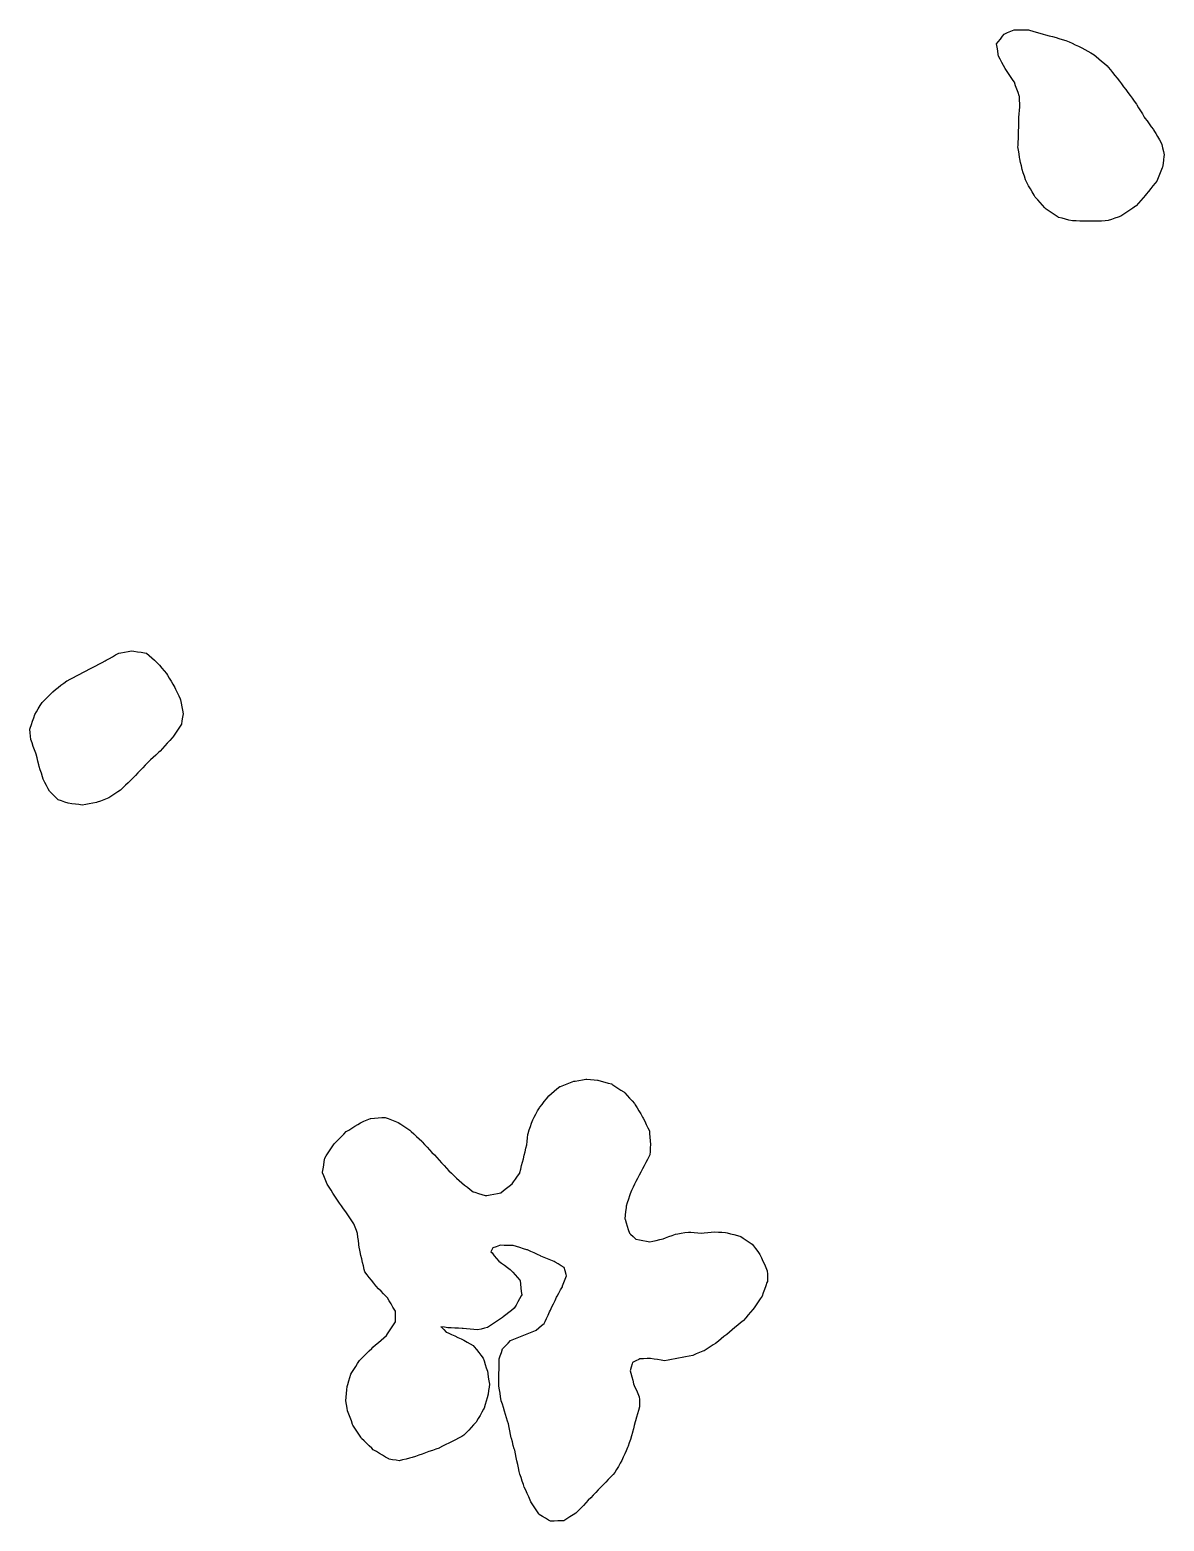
# Model space of a CAD drawing. Header units: millimetres. Extents: x 230 to 3347, y 514 to 5196.
# Drawn here: x 1805.6 to 2121.6, y 3101.4 to 3516.9 of the extents above; entities that cross this region are included whole.
import ezdxf

# ---------------------------------------------------------------- set-up
doc = ezdxf.new("R2010")
doc.units = ezdxf.units.MM
for name, color, linetype in [('ALL_HOLES', 1, 'Continuous'), ('OUTLINE_ISLAND_01_HOLE_175', 1, 'Continuous'), ('OUTLINE_ISLAND_01_HOLE_189', 1, 'Continuous'), ('OUTLINE_ISLAND_01_HOLE_212', 1, 'Continuous')]:
    doc.layers.add(name, color=color, linetype=linetype)

msp = doc.modelspace()

# ---------------------------------------------------------------- linework, layer by layer
at = {"layer": 'ALL_HOLES'}
for points in [[(2077.0975, 3515.7471), (2078.023, 3516.1257), (2078.9486, 3516.5042), (2079.8742, 3516.8828), (2079.8816, 3516.8829), (2080.8816, 3516.8913), (2081.8815, 3516.8997), (2082.8815, 3516.908), (2083.8815, 3516.9164), (2084.0967, 3516.8495), (2085.0516, 3516.5527), (2086.0066, 3516.2559), (2086.9615, 3515.959), (2087.9164, 3515.6622), (2088.6164, 3515.492), (2089.5881, 3515.2557), (2090.5597, 3515.0193), (2091.5314, 3514.783), (2092.3059, 3514.5282), (2093.2558, 3514.2157), (2094.2057, 3513.9032), (2095.1557, 3513.5906), (2095.9813, 3513.2003), (2096.8853, 3512.7728), (2097.7894, 3512.3453), (2098.6934, 3511.9179), (2099.4932, 3511.4625), (2100.3621, 3510.9676), (2101.2311, 3510.4727), (2102.1001, 3509.9779), (2102.6915, 3509.472), (2103.4515, 3508.822), (2104.2114, 3508.172), (2104.9714, 3507.522), (2105.7313, 3506.8721), (2106.0102, 3506.5303), (2106.6423, 3505.7554), (2107.2745, 3504.9806), (2107.9066, 3504.2057), (2108.5388, 3503.4309), (2109.171, 3502.6561), (2109.7568, 3501.8624), (2110.3507, 3501.0579), (2110.9446, 3500.2534), (2111.5385, 3499.4488), (2112.1324, 3498.6443), (2112.7263, 3497.8397), (2113.3202, 3497.0352), (2113.9141, 3496.2307), (2114.0191, 3496.0549), (2114.5317, 3495.1963), (2115.0443, 3494.3377), (2115.557, 3493.4791), (2116.0696, 3492.6205), (2116.2785, 3492.338), (2116.8731, 3491.5339), (2117.4676, 3490.7298), (2118.0621, 3489.9257), (2118.6567, 3489.1217), (2118.7957, 3488.8882), (2119.3072, 3488.029), (2119.8188, 3487.1697), (2120.3303, 3486.3104), (2120.8419, 3485.4512), (2120.9531, 3484.9789), (2121.1824, 3484.0056), (2121.4117, 3483.0322), (2121.641, 3482.0589), (2121.5884, 3481.6553), (2121.4589, 3480.6637), (2121.3295, 3479.6721), (2121.2, 3478.6806), (2121.0971, 3478.4338), (2120.7121, 3477.5109), (2120.3271, 3476.588), (2119.942, 3475.6651), (2119.557, 3474.7421), (2119.1472, 3474.2268), (2118.5248, 3473.4441), (2117.9024, 3472.6615), (2117.28, 3471.8788), (2116.6575, 3471.0961), (2116.4456, 3470.8567), (2115.7825, 3470.1081), (2115.1195, 3469.3595), (2114.4565, 3468.6109), (2113.7935, 3467.8623), (2113.6933, 3467.7944), (2112.8652, 3467.2339), (2112.0371, 3466.6733), (2111.209, 3466.1127), (2110.3809, 3465.5522), (2109.5527, 3464.9916), (2108.8435, 3464.7418), (2107.9003, 3464.4095), (2106.9571, 3464.0773), (2106.0139, 3463.745), (2105.2209, 3463.6947), (2104.2229, 3463.6314), (2103.2249, 3463.5681), (2103.1589, 3463.5689), (2102.159, 3463.5826), (2101.1591, 3463.5962), (2100.1592, 3463.6098), (2099.1593, 3463.6234), (2098.1594, 3463.637), (2097.1595, 3463.6506), (2096.1595, 3463.6642), (2096.0835, 3463.6831), (2095.1129, 3463.9242), (2094.1424, 3464.1652), (2093.1719, 3464.4063), (2092.2014, 3464.6473), (2092.0779, 3464.7293), (2091.2449, 3465.2826), (2090.4118, 3465.8359), (2089.5788, 3466.3891), (2088.7458, 3466.9424), (2088.3941, 3467.3343), (2087.7262, 3468.0785), (2087.0583, 3468.8227), (2086.3904, 3469.567), (2085.7225, 3470.3112), (2085.3885, 3470.8815), (2084.8832, 3471.7444), (2084.3779, 3472.6073), (2083.8726, 3473.4702), (2083.3673, 3474.3332), (2083.046, 3475.1647), (2082.6857, 3476.0975), (2082.3254, 3477.0303), (2082.3232, 3477.0398), (2082.098, 3478.0141), (2081.8729, 3478.9885), (2081.6477, 3479.9628), (2081.4225, 3480.9371), (2081.3551, 3481.373), (2081.2023, 3482.3613), (2081.0495, 3483.3495), (2080.8966, 3484.3378), (2080.9143, 3484.6583), (2080.9695, 3485.6567), (2081.0247, 3486.6552), (2081.0799, 3487.6537), (2081.0812, 3487.77), (2081.0923, 3488.7699), (2081.1033, 3489.7698), (2081.1144, 3490.7698), (2081.1254, 3491.7697), (2081.1879, 3492.4731), (2081.2763, 3493.4691), (2081.3648, 3494.4652), (2081.4532, 3495.4613), (2081.416, 3496.3305), (2081.3732, 3497.3296), (2081.3305, 3498.3286), (2081.2597, 3498.5262), (2080.9227, 3499.4677), (2080.5856, 3500.4092), (2080.2486, 3501.3507), (2079.9115, 3502.2922), (2079.5596, 3502.8083), (2078.9963, 3503.6345), (2078.4329, 3504.4607), (2077.8695, 3505.2869), (2077.3062, 3506.1131), (2076.8754, 3506.9348), (2076.4111, 3507.8205), (2075.9469, 3508.7062), (2075.4826, 3509.5919), (2075.4089, 3510.085), (2075.261, 3511.074), (2075.1131, 3512.063), (2074.9653, 3513.052), (2075.3703, 3513.564), (2075.9908, 3514.3482), (2076.6112, 3515.1325)], [(1838.0785, 3343.2434), (1838.8259, 3342.5791), (1839.5733, 3341.9147), (1840.3207, 3341.2503), (1841.0681, 3340.586), (1841.6876, 3339.8593), (1842.3363, 3339.0983), (1842.9851, 3338.3373), (1843.6338, 3337.5762), (1843.8888, 3337.1447), (1844.3975, 3336.2838), (1844.9062, 3335.4229), (1845.415, 3334.5619), (1845.9237, 3333.701), (1846.1746, 3333.1858), (1846.6124, 3332.2868), (1847.0503, 3331.3877), (1847.4881, 3330.4886), (1847.535, 3330.2526), (1847.7299, 3329.2718), (1847.9248, 3328.291), (1848.1196, 3327.3102), (1848.3145, 3326.3293), (1848.142, 3325.3968), (1847.9601, 3324.4135), (1847.7782, 3323.4302), (1847.606, 3323.1727), (1847.0501, 3322.3414), (1846.4942, 3321.5102), (1845.9383, 3320.679), (1845.3824, 3319.8477), (1845.2144, 3319.6631), (1844.5414, 3318.9234), (1843.8685, 3318.1837), (1843.1955, 3317.444), (1842.5226, 3316.7043), (1841.8496, 3315.9647), (1841.3812, 3315.5318), (1840.6468, 3314.8531), (1839.9124, 3314.1744), (1839.178, 3313.4957), (1838.4435, 3312.8171), (1838.4125, 3312.7839), (1837.7286, 3312.0543), (1837.0447, 3311.3247), (1836.3609, 3310.5951), (1835.677, 3309.8655), (1834.9931, 3309.1359), (1834.3093, 3308.4063), (1833.6856, 3307.8105), (1832.9625, 3307.1197), (1832.2395, 3306.4289), (1831.5164, 3305.7381), (1830.7933, 3305.0474), (1830.0854, 3304.5695), (1829.2565, 3304.01), (1828.4277, 3303.4506), (1827.5988, 3302.8911), (1827.1571, 3302.7272), (1826.2196, 3302.3792), (1825.282, 3302.0313), (1824.3445, 3301.6834), (1824.1072, 3301.6404), (1823.1232, 3301.4621), (1822.1392, 3301.2839), (1821.1553, 3301.1056), (1820.1713, 3300.9274), (1819.2449, 3301.0434), (1818.2527, 3301.1676), (1817.2604, 3301.2919), (1816.2682, 3301.4162), (1815.3483, 3301.7366), (1814.4039, 3302.0655), (1813.4596, 3302.3944), (1813.1819, 3302.6678), (1812.4694, 3303.3694), (1811.7568, 3304.071), (1811.0443, 3304.7727), (1810.6945, 3305.4384), (1810.2294, 3306.3237), (1809.7643, 3307.209), (1809.2992, 3308.0942), (1809.07, 3308.8197), (1808.7688, 3309.7733), (1808.4677, 3310.7268), (1808.1665, 3311.6804), (1808.0493, 3312.1535), (1807.8091, 3313.1242), (1807.5688, 3314.0949), (1807.3285, 3315.0656), (1807.2098, 3315.3947), (1806.8704, 3316.3354), (1806.5311, 3317.2761), (1806.1918, 3318.2168), (1805.8525, 3319.1575), (1805.7599, 3320.0821), (1805.6603, 3321.0772), (1805.5606, 3322.0722), (1805.6636, 3322.3723), (1805.9882, 3323.3182), (1806.3128, 3324.264), (1806.6374, 3325.2099), (1806.962, 3326.1557), (1807.4099, 3326.9016), (1807.9247, 3327.7589), (1808.4396, 3328.6162), (1808.9544, 3329.4735), (1809.1116, 3329.6278), (1809.8252, 3330.3283), (1810.5388, 3331.0289), (1811.2524, 3331.7294), (1811.9661, 3332.4299), (1812.6797, 3333.1305), (1813.4431, 3333.6964), (1814.2464, 3334.2919), (1815.0497, 3334.8875), (1815.8531, 3335.483), (1815.9389, 3335.5279), (1816.8251, 3335.9913), (1817.7113, 3336.4547), (1818.5974, 3336.9181), (1819.4836, 3337.3815), (1820.3697, 3337.8449), (1821.2559, 3338.3082), (1822.142, 3338.7716), (1823.0282, 3339.235), (1823.9143, 3339.6984), (1824.8005, 3340.1618), (1825.6867, 3340.6252), (1826.5728, 3341.0886), (1826.8661, 3341.2541), (1827.737, 3341.7457), (1828.6078, 3342.2373), (1829.4786, 3342.7289), (1830.3494, 3343.2205), (1830.9512, 3343.3287), (1831.9354, 3343.5056), (1832.9196, 3343.6825), (1833.9038, 3343.8594), (1834.5801, 3343.7596), (1835.5694, 3343.6137), (1836.5587, 3343.4677), (1837.548, 3343.3217)], [(1897.7072, 3212.3959), (1898.6263, 3212.7899), (1899.5455, 3213.1838), (1900.4646, 3213.5778), (1900.6264, 3213.5902), (1901.6235, 3213.6668), (1902.6206, 3213.7433), (1903.6176, 3213.8199), (1904.6147, 3213.8965), (1905.4037, 3213.5743), (1906.3295, 3213.1962), (1907.2553, 3212.8181), (1908.1811, 3212.4401), (1908.9186, 3211.9541), (1909.7536, 3211.4039), (1910.5886, 3210.8537), (1911.4236, 3210.3035), (1911.8127, 3209.9444), (1912.5475, 3209.2661), (1913.2824, 3208.5879), (1914.0172, 3207.9097), (1914.7521, 3207.2314), (1914.8842, 3207.0885), (1915.5629, 3206.3542), (1916.2417, 3205.6198), (1916.9205, 3204.8855), (1917.5992, 3204.1511), (1918.278, 3203.4168), (1918.9568, 3202.6824), (1919.6355, 3201.948), (1920.3143, 3201.2137), (1920.9931, 3200.4793), (1921.6718, 3199.745), (1922.3506, 3199.0106), (1923.023, 3198.3691), (1923.7465, 3197.6788), (1924.47, 3196.9884), (1925.1935, 3196.2981), (1925.917, 3195.6078), (1926.7025, 3195.0089), (1927.4978, 3194.4026), (1928.293, 3193.7963), (1929.0882, 3193.19), (1929.6018, 3193.0203), (1930.5514, 3192.7066), (1931.5009, 3192.3929), (1932.4504, 3192.0792), (1932.8842, 3192.1614), (1933.8667, 3192.3476), (1934.8493, 3192.5337), (1935.8318, 3192.7199), (1936.8143, 3192.9061), (1937.5736, 3193.5095), (1938.3565, 3194.1317), (1939.1394, 3194.7539), (1939.9222, 3195.376), (1940.3018, 3195.8926), (1940.894, 3196.6985), (1941.4861, 3197.5043), (1942.0782, 3198.3102), (1942.1251, 3198.4996), (1942.3652, 3199.4704), (1942.6052, 3200.4411), (1942.8453, 3201.4119), (1943.0854, 3202.3826), (1943.3255, 3203.3534), (1943.5656, 3204.3241), (1943.8057, 3205.2949), (1944.0458, 3206.2656), (1944.1356, 3207.1751), (1944.2339, 3208.1702), (1944.3322, 3209.1654), (1944.4226, 3209.4363), (1944.739, 3210.3849), (1945.0555, 3211.3335), (1945.3719, 3212.2821), (1945.6884, 3213.2307), (1946.0852, 3213.9453), (1946.5707, 3214.8196), (1947.0561, 3215.6938), (1947.5416, 3216.568), (1947.6667, 3216.7245), (1948.291, 3217.5057), (1948.9153, 3218.2869), (1949.5397, 3219.0681), (1950.164, 3219.8492), (1950.1677, 3219.8524), (1950.9265, 3220.5038), (1951.6852, 3221.1552), (1952.444, 3221.8066), (1953.2027, 3222.458), (1953.391, 3222.5294), (1954.3259, 3222.8841), (1955.2609, 3223.2389), (1956.1958, 3223.5937), (1957.1308, 3223.9484), (1957.5457, 3224.0208), (1958.5308, 3224.1926), (1959.516, 3224.3643), (1960.5011, 3224.5361), (1960.7912, 3224.5099), (1961.7871, 3224.4198), (1962.783, 3224.3296), (1963.779, 3224.2395), (1963.8259, 3224.2272), (1964.7932, 3223.9736), (1965.7605, 3223.72), (1966.7278, 3223.4664), (1967.6951, 3223.2128), (1967.7577, 3223.1715), (1968.5923, 3222.6206), (1969.4269, 3222.0697), (1970.2614, 3221.5189), (1971.096, 3220.968), (1971.3521, 3220.687), (1972.0257, 3219.9479), (1972.6993, 3219.2088), (1973.3729, 3218.4697), (1974.0465, 3217.7306), (1974.2389, 3217.4111), (1974.7549, 3216.5544), (1975.2708, 3215.6978), (1975.7867, 3214.8412), (1976.3027, 3213.9846), (1976.4454, 3213.6957), (1976.8883, 3212.7991), (1977.3312, 3211.9025), (1977.7741, 3211.006), (1978.217, 3210.1094), (1978.2725, 3209.3713), (1978.3476, 3208.3742), (1978.4227, 3207.377), (1978.4978, 3206.3798), (1978.4527, 3205.4116), (1978.4061, 3204.4127), (1978.3596, 3203.4137), (1978.1685, 3203.0537), (1977.6997, 3202.1705), (1977.2308, 3201.2872), (1976.762, 3200.4039), (1976.2932, 3199.5206), (1975.8243, 3198.6373), (1975.3555, 3197.7541), (1974.8866, 3196.8708), (1974.4178, 3195.9875), (1974.0933, 3195.3107), (1973.661, 3194.4089), (1973.2287, 3193.5072), (1972.7964, 3192.6055), (1972.6235, 3192.0365), (1972.3327, 3191.0797), (1972.0419, 3190.1229), (1971.7512, 3189.1661), (1971.6938, 3188.6433), (1971.5847, 3187.6493), (1971.4756, 3186.6553), (1971.3666, 3185.6612), (1971.4217, 3185.4866), (1971.7227, 3184.533), (1972.0236, 3183.5794), (1972.3246, 3182.6257), (1972.6256, 3181.6721), (1972.9582, 3181.3593), (1973.6866, 3180.6741), (1974.415, 3179.989), (1974.4186, 3179.9882), (1975.3976, 3179.7843), (1976.3766, 3179.5804), (1977.3556, 3179.3765), (1978.3346, 3179.1726), (1979.1423, 3179.3678), (1980.1143, 3179.6027), (1981.0863, 3179.8376), (1982.0583, 3180.0725), (1982.702, 3180.3106), (1983.6399, 3180.6574), (1984.5778, 3181.0043), (1985.5157, 3181.3512), (1986.108, 3181.4487), (1987.0947, 3181.6112), (1988.0815, 3181.7736), (1989.0682, 3181.9361), (1989.7119, 3181.8899), (1990.7094, 3181.8183), (1991.7068, 3181.7466), (1992.7042, 3181.675), (1993.4599, 3181.7389), (1994.4563, 3181.8232), (1995.4528, 3181.9075), (1996.4492, 3181.9917), (1997.4247, 3181.9462), (1998.4236, 3181.8995), (1999.4225, 3181.8528), (1999.8297, 3181.7425), (2000.7949, 3181.4811), (2001.7602, 3181.2197), (2002.7254, 3180.9582), (2003.6906, 3180.6968), (2004.3699, 3180.2355), (2005.1972, 3179.6737), (2006.0245, 3179.1119), (2006.8518, 3178.5501), (2007.184, 3178.1095), (2007.7859, 3177.311), (2008.3879, 3176.5125), (2008.9899, 3175.714), (2009.002, 3175.6871), (2009.4138, 3174.7759), (2009.8256, 3173.8646), (2010.2375, 3172.9533), (2010.6493, 3172.0421), (2011.0611, 3171.1308), (2011.0676, 3170.1913), (2011.0746, 3169.1913), (2011.0815, 3168.1913), (2010.9601, 3167.8554), (2010.6201, 3166.9149), (2010.2802, 3165.9745), (2009.9402, 3165.034), (2009.6003, 3164.0936), (2009.0915, 3163.3233), (2008.5404, 3162.4889), (2007.9892, 3161.6545), (2007.4381, 3160.8201), (2007.0428, 3160.3568), (2006.3937, 3159.5961), (2005.7446, 3158.8354), (2005.0955, 3158.0747), (2004.4464, 3157.314), (2004.368, 3157.2495), (2003.5959, 3156.614), (2002.8238, 3155.9786), (2002.0516, 3155.3431), (2001.2795, 3154.7077), (2000.5074, 3154.0722), (1999.7352, 3153.4367), (1998.9631, 3152.8013), (1998.191, 3152.1658), (1997.4188, 3151.5304), (1996.6467, 3150.8949), (1995.9909, 3150.4827), (1995.1443, 3149.9505), (1994.2977, 3149.4183), (1993.4511, 3148.8861), (1993.0789, 3148.7327), (1992.1543, 3148.3518), (1991.2297, 3147.9709), (1990.3051, 3147.5899), (1990.2653, 3147.5822), (1989.2836, 3147.3917), (1988.3019, 3147.2011), (1987.3202, 3147.0106), (1986.3386, 3146.8201), (1985.3569, 3146.6296), (1984.3752, 3146.439), (1983.3935, 3146.2485), (1982.4118, 3146.058), (1981.4746, 3146.2167), (1980.4886, 3146.3836), (1979.5027, 3146.5505), (1978.5167, 3146.7175), (1977.5345, 3146.6738), (1976.5355, 3146.6294), (1975.5365, 3146.585), (1975.2943, 3146.4715), (1974.3888, 3146.0473), (1973.4832, 3145.623), (1973.375, 3145.2181), (1973.1169, 3144.252), (1972.8588, 3143.2859), (1973.042, 3142.5791), (1973.2929, 3141.6111), (1973.5437, 3140.6431), (1973.7946, 3139.6751), (1974.1892, 3138.7666), (1974.5876, 3137.8494), (1974.986, 3136.9322), (1975.3844, 3136.015), (1975.4034, 3135.2467), (1975.428, 3134.247), (1975.4527, 3133.2473), (1975.445, 3133.221), (1975.1635, 3132.2614), (1974.882, 3131.3018), (1974.6005, 3130.3423), (1974.3191, 3129.3827), (1974.2381, 3129.0541), (1973.9987, 3128.0832), (1973.7594, 3127.1123), (1973.52, 3126.1413), (1973.5046, 3126.0923), (1973.2038, 3125.1386), (1972.9031, 3124.1849), (1972.6023, 3123.2311), (1972.3016, 3122.2774), (1972.1417, 3121.9247), (1971.7288, 3121.0139), (1971.3159, 3120.1031), (1970.903, 3119.1924), (1970.4901, 3118.2816), (1970.0591, 3117.5224), (1969.5654, 3116.6528), (1969.0718, 3115.7831), (1968.5781, 3114.9135), (1968.1046, 3114.4203), (1967.4121, 3113.6989), (1966.7196, 3112.9775), (1966.0271, 3112.2561), (1965.3346, 3111.5347), (1964.642, 3110.8133), (1963.9495, 3110.0919), (1963.257, 3109.3705), (1962.5645, 3108.6491), (1961.8719, 3107.9277), (1961.1794, 3107.2063), (1960.4869, 3106.4849), (1959.7944, 3105.7635), (1959.1019, 3105.0421), (1958.4093, 3104.3207), (1957.7168, 3103.5993), (1956.9235, 3103.104), (1956.0753, 3102.5744), (1955.227, 3102.0448), (1954.3788, 3101.5152), (1953.6553, 3101.4894), (1952.6559, 3101.4537), (1951.6566, 3101.4181), (1950.6572, 3101.3824), (1950.1177, 3101.6959), (1949.253, 3102.1982), (1948.3884, 3102.7006), (1947.5237, 3103.203), (1947.3585, 3103.4583), (1946.8153, 3104.2978), (1946.272, 3105.1374), (1945.7287, 3105.9769), (1945.1855, 3106.8165), (1944.9837, 3107.2588), (1944.5687, 3108.1686), (1944.1538, 3109.0785), (1943.7388, 3109.9883), (1943.3238, 3110.8981), (1943.0771, 3111.6231), (1942.7549, 3112.5698), (1942.4327, 3113.5165), (1942.1106, 3114.4632), (1941.9375, 3115.2595), (1941.7251, 3116.2367), (1941.5127, 3117.2139), (1941.3003, 3118.1911), (1941.088, 3119.1683), (1940.8756, 3120.1455), (1940.6632, 3121.1227), (1940.5524, 3121.5239), (1940.2862, 3122.4878), (1940.0199, 3123.4517), (1939.7537, 3124.4156), (1939.7203, 3124.5773), (1939.5182, 3125.5567), (1939.316, 3126.536), (1939.1139, 3127.5154), (1938.9118, 3128.4948), (1938.6948, 3129.2039), (1938.4023, 3130.1601), (1938.1097, 3131.1164), (1937.8171, 3132.0726), (1937.5245, 3133.0289), (1937.232, 3133.9851), (1936.9394, 3134.9413), (1936.9223, 3135.0392), (1936.75, 3136.0242), (1936.5778, 3137.0093), (1936.4055, 3137.9944), (1936.2333, 3138.9794), (1936.2422, 3139.6236), (1936.256, 3140.6235), (1936.2698, 3141.6234), (1936.2835, 3142.6233), (1936.2973, 3143.6232), (1936.3111, 3144.6231), (1936.3249, 3145.623), (1936.3387, 3146.6229), (1936.6296, 3147.4774), (1936.952, 3148.424), (1937.2743, 3149.3707), (1937.4474, 3149.5525), (1938.1367, 3150.2769), (1938.8261, 3151.0013), (1939.5155, 3151.7257), (1939.971, 3151.9056), (1940.9011, 3152.2729), (1941.8312, 3152.6402), (1942.7613, 3153.0074), (1943.6915, 3153.3747), (1944.6216, 3153.742), (1945.5517, 3154.1093), (1946.4818, 3154.4766), (1946.6091, 3154.5825), (1947.378, 3155.2219), (1948.1468, 3155.8613), (1948.9157, 3156.5008), (1949.1412, 3156.9854), (1949.563, 3157.8921), (1949.9849, 3158.7988), (1950.4067, 3159.7054), (1950.623, 3160.1574), (1951.0547, 3161.0594), (1951.4864, 3161.9614), (1951.9181, 3162.8635), (1952.3498, 3163.7655), (1952.5141, 3164.068), (1952.9912, 3164.9468), (1953.4683, 3165.8257), (1953.9455, 3166.7045), (1954.0291, 3166.9193), (1954.392, 3167.8512), (1954.7548, 3168.7831), (1955.1176, 3169.7149), (1955.0031, 3170.1407), (1954.7434, 3171.1064), (1954.4837, 3172.0721), (1953.6298, 3172.5691), (1952.7656, 3173.0721), (1951.9013, 3173.5751), (1951.6325, 3173.6888), (1950.7116, 3174.0785), (1949.7906, 3174.4682), (1948.8697, 3174.8579), (1947.9487, 3175.2476), (1947.8875, 3175.2761), (1946.981, 3175.6984), (1946.0745, 3176.1206), (1945.168, 3176.5428), (1944.2616, 3176.9651), (1944.0418, 3177.0293), (1943.0819, 3177.3098), (1942.1221, 3177.5903), (1941.1622, 3177.8708), (1940.2024, 3178.1513), (1939.7267, 3178.168), (1938.7273, 3178.203), (1937.7279, 3178.238), (1936.7286, 3178.273), (1936.468, 3178.185), (1935.5206, 3177.8649), (1934.5732, 3177.5449), (1934.4856, 3177.359), (1934.0595, 3176.4543), (1934.3434, 3176.1192), (1934.99, 3175.3564), (1935.6365, 3174.5935), (1936.2831, 3173.8306), (1937.0142, 3173.2856), (1937.8159, 3172.6878), (1938.6176, 3172.0901), (1939.4193, 3171.4924), (1939.4342, 3171.4761), (1940.1095, 3170.7385), (1940.7848, 3170.001), (1941.4602, 3169.2635), (1942.1355, 3168.5259), (1942.1512, 3168.3966), (1942.2716, 3167.4039), (1942.3921, 3166.4111), (1942.5125, 3165.4184), (1942.6329, 3164.4257), (1942.5094, 3164.2036), (1942.0233, 3163.3297), (1941.5371, 3162.4558), (1941.051, 3161.5819), (1940.5649, 3160.708), (1939.8179, 3160.1255), (1939.0293, 3159.5106), (1938.2407, 3158.8957), (1937.4521, 3158.2807), (1937.2622, 3158.1535), (1936.4312, 3157.5972), (1935.6003, 3157.0408), (1934.7693, 3156.4845), (1933.9384, 3155.9281), (1933.1074, 3155.3717), (1932.2859, 3155.1638), (1931.3164, 3154.9185), (1930.347, 3154.6732), (1930.2693, 3154.6805), (1929.2736, 3154.7737), (1928.278, 3154.867), (1927.2823, 3154.9602), (1926.2867, 3155.0535), (1925.9868, 3155.0694), (1924.9882, 3155.1225), (1923.9896, 3155.1755), (1922.991, 3155.2286), (1921.9924, 3155.2817), (1921.1002, 3155.4151), (1920.1112, 3155.563), (1920.1885, 3155.4856), (1920.8947, 3154.7776), (1921.6009, 3154.0696), (1922.1321, 3153.8271), (1923.0418, 3153.4118), (1923.9515, 3152.9966), (1924.8612, 3152.5813), (1925.7709, 3152.1661), (1926.5004, 3151.7708), (1927.3796, 3151.2944), (1928.2588, 3150.818), (1929.138, 3150.3415), (1929.4156, 3149.9869), (1930.032, 3149.1995), (1930.6484, 3148.4121), (1931.2648, 3147.6246), (1931.8813, 3146.8372), (1932.1396, 3146.0259), (1932.443, 3145.073), (1932.7463, 3144.1201), (1933.0497, 3143.1673), (1933.1544, 3142.501), (1933.3096, 3141.5131), (1933.4647, 3140.5252), (1933.6199, 3139.5373), (1933.521, 3138.7536), (1933.3958, 3137.7615), (1933.2705, 3136.7694), (1933.2634, 3136.7448), (1932.986, 3135.784), (1932.7086, 3134.8233), (1932.4312, 3133.8625), (1932.1538, 3132.9018), (1931.9829, 3132.5989), (1931.4917, 3131.7279), (1931.0004, 3130.8569), (1930.5091, 3129.9859), (1930.0178, 3129.1149), (1929.8869, 3128.9733), (1929.208, 3128.2391), (1928.5292, 3127.5048), (1927.8503, 3126.7705), (1927.1715, 3126.0363), (1926.4926, 3125.302), (1925.9063, 3124.9985), (1925.0182, 3124.5388), (1924.1301, 3124.0791), (1923.242, 3123.6195), (1922.3539, 3123.1598), (1921.4659, 3122.7001), (1920.5778, 3122.2404), (1919.6897, 3121.7807), (1919.6157, 3121.7546), (1918.6726, 3121.4222), (1917.7294, 3121.0898), (1916.7863, 3120.7574), (1915.8432, 3120.425), (1914.9, 3120.0925), (1913.9569, 3119.7601), (1913.0138, 3119.4277), (1912.0706, 3119.0953), (1911.3612, 3118.9209), (1910.3901, 3118.6822), (1909.419, 3118.4436), (1908.4479, 3118.2049), (1907.6233, 3118.3464), (1906.6377, 3118.5156), (1905.6521, 3118.6848), (1905.569, 3118.7344), (1904.7106, 3119.2474), (1903.8522, 3119.7603), (1902.9938, 3120.2733), (1902.1354, 3120.7862), (1901.277, 3121.2992), (1900.8734, 3121.6863), (1900.1517, 3122.3786), (1899.4301, 3123.0708), (1898.7084, 3123.7631), (1897.9868, 3124.4553), (1897.7793, 3124.7735), (1897.2331, 3125.6111), (1896.6869, 3126.4488), (1896.1407, 3127.2864), (1895.5944, 3128.1241), (1895.5035, 3128.3626), (1895.1473, 3129.297), (1894.7911, 3130.2315), (1894.4349, 3131.1659), (1894.0786, 3132.1003), (1893.9548, 3132.9037), (1893.8025, 3133.892), (1893.6501, 3134.8803), (1893.6556, 3134.947), (1893.7366, 3135.9437), (1893.8177, 3136.9404), (1893.8987, 3137.9371), (1893.9798, 3138.9338), (1894.1571, 3139.5098), (1894.4514, 3140.4655), (1894.7456, 3141.4212), (1895.0399, 3142.3769), (1895.3032, 3142.7992), (1895.8324, 3143.6477), (1896.3616, 3144.4962), (1896.8907, 3145.3447), (1897.4199, 3146.1933), (1897.9745, 3146.7339), (1898.6906, 3147.4319), (1899.4067, 3148.1299), (1900.1227, 3148.828), (1900.8388, 3149.526), (1901.1739, 3149.8222), (1901.9232, 3150.4845), (1902.6725, 3151.1468), (1903.4217, 3151.809), (1904.171, 3152.4713), (1904.9203, 3153.1336), (1905.217, 3153.5833), (1905.7677, 3154.418), (1906.3185, 3155.2527), (1906.8692, 3156.0874), (1907.42, 3156.922), (1907.4278, 3157.8687), (1907.436, 3158.8686), (1907.4442, 3159.8686), (1907.2501, 3160.1892), (1906.7321, 3161.0446), (1906.2142, 3161.9), (1905.6963, 3162.7555), (1905.1783, 3163.6109), (1904.8183, 3163.9864), (1904.1262, 3164.7081), (1903.4341, 3165.4299), (1902.7419, 3166.1517), (1902.0498, 3166.8735), (1902.0095, 3166.9243), (1901.3879, 3167.7076), (1900.7663, 3168.4909), (1900.1447, 3169.2743), (1899.523, 3170.0576), (1898.9014, 3170.8409), (1898.7426, 3171.5228), (1898.5157, 3172.4967), (1898.2888, 3173.4707), (1898.062, 3174.4446), (1897.8351, 3175.4185), (1897.6082, 3176.3924), (1897.3814, 3177.3664), (1897.3557, 3177.5803), (1897.2368, 3178.5732), (1897.1179, 3179.5661), (1896.999, 3180.559), (1896.88, 3181.5519), (1896.5676, 3182.3889), (1896.2179, 3183.3257), (1895.8681, 3184.2626), (1895.8595, 3184.275), (1895.2883, 3185.0958), (1894.7171, 3185.9166), (1894.1459, 3186.7374), (1893.5747, 3187.5582), (1893.0035, 3188.379), (1892.4323, 3189.1998), (1891.8611, 3190.0207), (1891.2899, 3190.8415), (1890.7187, 3191.6623), (1890.5608, 3191.9129), (1890.0279, 3192.759), (1889.4949, 3193.6051), (1888.9619, 3194.4513), (1888.429, 3195.2974), (1888.2602, 3195.7089), (1887.8806, 3196.6341), (1887.5011, 3197.5593), (1887.1215, 3198.4845), (1887.1407, 3198.6075), (1887.2946, 3199.5956), (1887.4485, 3200.5837), (1887.6024, 3201.5717), (1887.7563, 3202.5598), (1888.1616, 3203.1727), (1888.7132, 3204.0067), (1889.2648, 3204.8408), (1889.8165, 3205.6749), (1890.3681, 3206.509), (1890.9211, 3207.0715), (1891.6221, 3207.7846), (1892.3232, 3208.4977), (1893.0243, 3209.2108), (1893.7253, 3209.9239), (1894.4311, 3210.362), (1895.2807, 3210.8895), (1896.1303, 3211.4169), (1896.9799, 3211.9444)]]:
    msp.add_lwpolyline(points, close=True, dxfattribs=at)
at = {"layer": 'OUTLINE_ISLAND_01_HOLE_175'}
msp.add_lwpolyline([(1897.7072, 3212.3959), (1898.6263, 3212.7899), (1899.5455, 3213.1838), (1900.4646, 3213.5778), (1900.6264, 3213.5902), (1901.6235, 3213.6668), (1902.6206, 3213.7433), (1903.6176, 3213.8199), (1904.6147, 3213.8965), (1905.4037, 3213.5743), (1906.3295, 3213.1962), (1907.2553, 3212.8181), (1908.1811, 3212.4401), (1908.9186, 3211.9541), (1909.7536, 3211.4039), (1910.5886, 3210.8537), (1911.4236, 3210.3035), (1911.8127, 3209.9444), (1912.5475, 3209.2661), (1913.2824, 3208.5879), (1914.0172, 3207.9097), (1914.7521, 3207.2314), (1914.8842, 3207.0885), (1915.5629, 3206.3542), (1916.2417, 3205.6198), (1916.9205, 3204.8855), (1917.5992, 3204.1511), (1918.278, 3203.4168), (1918.9568, 3202.6824), (1919.6355, 3201.948), (1920.3143, 3201.2137), (1920.9931, 3200.4793), (1921.6718, 3199.745), (1922.3506, 3199.0106), (1923.023, 3198.3691), (1923.7465, 3197.6788), (1924.47, 3196.9884), (1925.1935, 3196.2981), (1925.917, 3195.6078), (1926.7025, 3195.0089), (1927.4978, 3194.4026), (1928.293, 3193.7963), (1929.0882, 3193.19), (1929.6018, 3193.0203), (1930.5514, 3192.7066), (1931.5009, 3192.3929), (1932.4504, 3192.0792), (1932.8842, 3192.1614), (1933.8667, 3192.3476), (1934.8493, 3192.5337), (1935.8318, 3192.7199), (1936.8143, 3192.9061), (1937.5736, 3193.5095), (1938.3565, 3194.1317), (1939.1394, 3194.7539), (1939.9222, 3195.376), (1940.3018, 3195.8926), (1940.894, 3196.6985), (1941.4861, 3197.5043), (1942.0782, 3198.3102), (1942.1251, 3198.4996), (1942.3652, 3199.4704), (1942.6052, 3200.4411), (1942.8453, 3201.4119), (1943.0854, 3202.3826), (1943.3255, 3203.3534), (1943.5656, 3204.3241), (1943.8057, 3205.2949), (1944.0458, 3206.2656), (1944.1356, 3207.1751), (1944.2339, 3208.1702), (1944.3322, 3209.1654), (1944.4226, 3209.4363), (1944.739, 3210.3849), (1945.0555, 3211.3335), (1945.3719, 3212.2821), (1945.6884, 3213.2307), (1946.0852, 3213.9453), (1946.5707, 3214.8196), (1947.0561, 3215.6938), (1947.5416, 3216.568), (1947.6667, 3216.7245), (1948.291, 3217.5057), (1948.9153, 3218.2869), (1949.5397, 3219.0681), (1950.164, 3219.8492), (1950.1677, 3219.8524), (1950.9265, 3220.5038), (1951.6852, 3221.1552), (1952.444, 3221.8066), (1953.2027, 3222.458), (1953.391, 3222.5294), (1954.3259, 3222.8841), (1955.2609, 3223.2389), (1956.1958, 3223.5937), (1957.1308, 3223.9484), (1957.5457, 3224.0208), (1958.5308, 3224.1926), (1959.516, 3224.3643), (1960.5011, 3224.5361), (1960.7912, 3224.5099), (1961.7871, 3224.4198), (1962.783, 3224.3296), (1963.779, 3224.2395), (1963.8259, 3224.2272), (1964.7932, 3223.9736), (1965.7605, 3223.72), (1966.7278, 3223.4664), (1967.6951, 3223.2128), (1967.7577, 3223.1715), (1968.5923, 3222.6206), (1969.4269, 3222.0697), (1970.2614, 3221.5189), (1971.096, 3220.968), (1971.3521, 3220.687), (1972.0257, 3219.9479), (1972.6993, 3219.2088), (1973.3729, 3218.4697), (1974.0465, 3217.7306), (1974.2389, 3217.4111), (1974.7549, 3216.5544), (1975.2708, 3215.6978), (1975.7867, 3214.8412), (1976.3027, 3213.9846), (1976.4454, 3213.6957), (1976.8883, 3212.7991), (1977.3312, 3211.9025), (1977.7741, 3211.006), (1978.217, 3210.1094), (1978.2725, 3209.3713), (1978.3476, 3208.3742), (1978.4227, 3207.377), (1978.4978, 3206.3798), (1978.4527, 3205.4116), (1978.4061, 3204.4127), (1978.3596, 3203.4137), (1978.1685, 3203.0537), (1977.6997, 3202.1705), (1977.2308, 3201.2872), (1976.762, 3200.4039), (1976.2932, 3199.5206), (1975.8243, 3198.6373), (1975.3555, 3197.7541), (1974.8866, 3196.8708), (1974.4178, 3195.9875), (1974.0933, 3195.3107), (1973.661, 3194.4089), (1973.2287, 3193.5072), (1972.7964, 3192.6055), (1972.6235, 3192.0365), (1972.3327, 3191.0797), (1972.0419, 3190.1229), (1971.7512, 3189.1661), (1971.6938, 3188.6433), (1971.5847, 3187.6493), (1971.4756, 3186.6553), (1971.3666, 3185.6612), (1971.4217, 3185.4866), (1971.7227, 3184.533), (1972.0236, 3183.5794), (1972.3246, 3182.6257), (1972.6256, 3181.6721), (1972.9582, 3181.3593), (1973.6866, 3180.6741), (1974.415, 3179.989), (1974.4186, 3179.9882), (1975.3976, 3179.7843), (1976.3766, 3179.5804), (1977.3556, 3179.3765), (1978.3346, 3179.1726), (1979.1423, 3179.3678), (1980.1143, 3179.6027), (1981.0863, 3179.8376), (1982.0583, 3180.0725), (1982.702, 3180.3106), (1983.6399, 3180.6574), (1984.5778, 3181.0043), (1985.5157, 3181.3512), (1986.108, 3181.4487), (1987.0947, 3181.6112), (1988.0815, 3181.7736), (1989.0682, 3181.9361), (1989.7119, 3181.8899), (1990.7094, 3181.8183), (1991.7068, 3181.7466), (1992.7042, 3181.675), (1993.4599, 3181.7389), (1994.4563, 3181.8232), (1995.4528, 3181.9075), (1996.4492, 3181.9917), (1997.4247, 3181.9462), (1998.4236, 3181.8995), (1999.4225, 3181.8528), (1999.8297, 3181.7425), (2000.7949, 3181.4811), (2001.7602, 3181.2197), (2002.7254, 3180.9582), (2003.6906, 3180.6968), (2004.3699, 3180.2355), (2005.1972, 3179.6737), (2006.0245, 3179.1119), (2006.8518, 3178.5501), (2007.184, 3178.1095), (2007.7859, 3177.311), (2008.3879, 3176.5125), (2008.9899, 3175.714), (2009.002, 3175.6871), (2009.4138, 3174.7759), (2009.8256, 3173.8646), (2010.2375, 3172.9533), (2010.6493, 3172.0421), (2011.0611, 3171.1308), (2011.0676, 3170.1913), (2011.0746, 3169.1913), (2011.0815, 3168.1913), (2010.9601, 3167.8554), (2010.6201, 3166.9149), (2010.2802, 3165.9745), (2009.9402, 3165.034), (2009.6003, 3164.0936), (2009.0915, 3163.3233), (2008.5404, 3162.4889), (2007.9892, 3161.6545), (2007.4381, 3160.8201), (2007.0428, 3160.3568), (2006.3937, 3159.5961), (2005.7446, 3158.8354), (2005.0955, 3158.0747), (2004.4464, 3157.314), (2004.368, 3157.2495), (2003.5959, 3156.614), (2002.8238, 3155.9786), (2002.0516, 3155.3431), (2001.2795, 3154.7077), (2000.5074, 3154.0722), (1999.7352, 3153.4367), (1998.9631, 3152.8013), (1998.191, 3152.1658), (1997.4188, 3151.5304), (1996.6467, 3150.8949), (1995.9909, 3150.4827), (1995.1443, 3149.9505), (1994.2977, 3149.4183), (1993.4511, 3148.8861), (1993.0789, 3148.7327), (1992.1543, 3148.3518), (1991.2297, 3147.9709), (1990.3051, 3147.5899), (1990.2653, 3147.5822), (1989.2836, 3147.3917), (1988.3019, 3147.2011), (1987.3202, 3147.0106), (1986.3386, 3146.8201), (1985.3569, 3146.6296), (1984.3752, 3146.439), (1983.3935, 3146.2485), (1982.4118, 3146.058), (1981.4746, 3146.2167), (1980.4886, 3146.3836), (1979.5027, 3146.5505), (1978.5167, 3146.7175), (1977.5345, 3146.6738), (1976.5355, 3146.6294), (1975.5365, 3146.585), (1975.2943, 3146.4715), (1974.3888, 3146.0473), (1973.4832, 3145.623), (1973.375, 3145.2181), (1973.1169, 3144.252), (1972.8588, 3143.2859), (1973.042, 3142.5791), (1973.2929, 3141.6111), (1973.5437, 3140.6431), (1973.7946, 3139.6751), (1974.1892, 3138.7666), (1974.5876, 3137.8494), (1974.986, 3136.9322), (1975.3844, 3136.015), (1975.4034, 3135.2467), (1975.428, 3134.247), (1975.4527, 3133.2473), (1975.445, 3133.221), (1975.1635, 3132.2614), (1974.882, 3131.3018), (1974.6005, 3130.3423), (1974.3191, 3129.3827), (1974.2381, 3129.0541), (1973.9987, 3128.0832), (1973.7594, 3127.1123), (1973.52, 3126.1413), (1973.5046, 3126.0923), (1973.2038, 3125.1386), (1972.9031, 3124.1849), (1972.6023, 3123.2311), (1972.3016, 3122.2774), (1972.1417, 3121.9247), (1971.7288, 3121.0139), (1971.3159, 3120.1031), (1970.903, 3119.1924), (1970.4901, 3118.2816), (1970.0591, 3117.5224), (1969.5654, 3116.6528), (1969.0718, 3115.7831), (1968.5781, 3114.9135), (1968.1046, 3114.4203), (1967.4121, 3113.6989), (1966.7196, 3112.9775), (1966.0271, 3112.2561), (1965.3346, 3111.5347), (1964.642, 3110.8133), (1963.9495, 3110.0919), (1963.257, 3109.3705), (1962.5645, 3108.6491), (1961.8719, 3107.9277), (1961.1794, 3107.2063), (1960.4869, 3106.4849), (1959.7944, 3105.7635), (1959.1019, 3105.0421), (1958.4093, 3104.3207), (1957.7168, 3103.5993), (1956.9235, 3103.104), (1956.0753, 3102.5744), (1955.227, 3102.0448), (1954.3788, 3101.5152), (1953.6553, 3101.4894), (1952.6559, 3101.4537), (1951.6566, 3101.4181), (1950.6572, 3101.3824), (1950.1177, 3101.6959), (1949.253, 3102.1982), (1948.3884, 3102.7006), (1947.5237, 3103.203), (1947.3585, 3103.4583), (1946.8153, 3104.2978), (1946.272, 3105.1374), (1945.7287, 3105.9769), (1945.1855, 3106.8165), (1944.9837, 3107.2588), (1944.5687, 3108.1686), (1944.1538, 3109.0785), (1943.7388, 3109.9883), (1943.3238, 3110.8981), (1943.0771, 3111.6231), (1942.7549, 3112.5698), (1942.4327, 3113.5165), (1942.1106, 3114.4632), (1941.9375, 3115.2595), (1941.7251, 3116.2367), (1941.5127, 3117.2139), (1941.3003, 3118.1911), (1941.088, 3119.1683), (1940.8756, 3120.1455), (1940.6632, 3121.1227), (1940.5524, 3121.5239), (1940.2862, 3122.4878), (1940.0199, 3123.4517), (1939.7537, 3124.4156), (1939.7203, 3124.5773), (1939.5182, 3125.5567), (1939.316, 3126.536), (1939.1139, 3127.5154), (1938.9118, 3128.4948), (1938.6948, 3129.2039), (1938.4023, 3130.1601), (1938.1097, 3131.1164), (1937.8171, 3132.0726), (1937.5245, 3133.0289), (1937.232, 3133.9851), (1936.9394, 3134.9413), (1936.9223, 3135.0392), (1936.75, 3136.0242), (1936.5778, 3137.0093), (1936.4055, 3137.9944), (1936.2333, 3138.9794), (1936.2422, 3139.6236), (1936.256, 3140.6235), (1936.2698, 3141.6234), (1936.2835, 3142.6233), (1936.2973, 3143.6232), (1936.3111, 3144.6231), (1936.3249, 3145.623), (1936.3387, 3146.6229), (1936.6296, 3147.4774), (1936.952, 3148.424), (1937.2743, 3149.3707), (1937.4474, 3149.5525), (1938.1367, 3150.2769), (1938.8261, 3151.0013), (1939.5155, 3151.7257), (1939.971, 3151.9056), (1940.9011, 3152.2729), (1941.8312, 3152.6402), (1942.7613, 3153.0074), (1943.6915, 3153.3747), (1944.6216, 3153.742), (1945.5517, 3154.1093), (1946.4818, 3154.4766), (1946.6091, 3154.5825), (1947.378, 3155.2219), (1948.1468, 3155.8613), (1948.9157, 3156.5008), (1949.1412, 3156.9854), (1949.563, 3157.8921), (1949.9849, 3158.7988), (1950.4067, 3159.7054), (1950.623, 3160.1574), (1951.0547, 3161.0594), (1951.4864, 3161.9614), (1951.9181, 3162.8635), (1952.3498, 3163.7655), (1952.5141, 3164.068), (1952.9912, 3164.9468), (1953.4683, 3165.8257), (1953.9455, 3166.7045), (1954.0291, 3166.9193), (1954.392, 3167.8512), (1954.7548, 3168.7831), (1955.1176, 3169.7149), (1955.0031, 3170.1407), (1954.7434, 3171.1064), (1954.4837, 3172.0721), (1953.6298, 3172.5691), (1952.7656, 3173.0721), (1951.9013, 3173.5751), (1951.6325, 3173.6888), (1950.7116, 3174.0785), (1949.7906, 3174.4682), (1948.8697, 3174.8579), (1947.9487, 3175.2476), (1947.8875, 3175.2761), (1946.981, 3175.6984), (1946.0745, 3176.1206), (1945.168, 3176.5428), (1944.2616, 3176.9651), (1944.0418, 3177.0293), (1943.0819, 3177.3098), (1942.1221, 3177.5903), (1941.1622, 3177.8708), (1940.2024, 3178.1513), (1939.7267, 3178.168), (1938.7273, 3178.203), (1937.7279, 3178.238), (1936.7286, 3178.273), (1936.468, 3178.185), (1935.5206, 3177.8649), (1934.5732, 3177.5449), (1934.4856, 3177.359), (1934.0595, 3176.4543), (1934.3434, 3176.1192), (1934.99, 3175.3564), (1935.6365, 3174.5935), (1936.2831, 3173.8306), (1937.0142, 3173.2856), (1937.8159, 3172.6878), (1938.6176, 3172.0901), (1939.4193, 3171.4924), (1939.4342, 3171.4761), (1940.1095, 3170.7385), (1940.7848, 3170.001), (1941.4602, 3169.2635), (1942.1355, 3168.5259), (1942.1512, 3168.3966), (1942.2716, 3167.4039), (1942.3921, 3166.4111), (1942.5125, 3165.4184), (1942.6329, 3164.4257), (1942.5094, 3164.2036), (1942.0233, 3163.3297), (1941.5371, 3162.4558), (1941.051, 3161.5819), (1940.5649, 3160.708), (1939.8179, 3160.1255), (1939.0293, 3159.5106), (1938.2407, 3158.8957), (1937.4521, 3158.2807), (1937.2622, 3158.1535), (1936.4312, 3157.5972), (1935.6003, 3157.0408), (1934.7693, 3156.4845), (1933.9384, 3155.9281), (1933.1074, 3155.3717), (1932.2859, 3155.1638), (1931.3164, 3154.9185), (1930.347, 3154.6732), (1930.2693, 3154.6805), (1929.2736, 3154.7737), (1928.278, 3154.867), (1927.2823, 3154.9602), (1926.2867, 3155.0535), (1925.9868, 3155.0694), (1924.9882, 3155.1225), (1923.9896, 3155.1755), (1922.991, 3155.2286), (1921.9924, 3155.2817), (1921.1002, 3155.4151), (1920.1112, 3155.563), (1920.1885, 3155.4856), (1920.8947, 3154.7776), (1921.6009, 3154.0696), (1922.1321, 3153.8271), (1923.0418, 3153.4118), (1923.9515, 3152.9966), (1924.8612, 3152.5813), (1925.7709, 3152.1661), (1926.5004, 3151.7708), (1927.3796, 3151.2944), (1928.2588, 3150.818), (1929.138, 3150.3415), (1929.4156, 3149.9869), (1930.032, 3149.1995), (1930.6484, 3148.4121), (1931.2648, 3147.6246), (1931.8813, 3146.8372), (1932.1396, 3146.0259), (1932.443, 3145.073), (1932.7463, 3144.1201), (1933.0497, 3143.1673), (1933.1544, 3142.501), (1933.3096, 3141.5131), (1933.4647, 3140.5252), (1933.6199, 3139.5373), (1933.521, 3138.7536), (1933.3958, 3137.7615), (1933.2705, 3136.7694), (1933.2634, 3136.7448), (1932.986, 3135.784), (1932.7086, 3134.8233), (1932.4312, 3133.8625), (1932.1538, 3132.9018), (1931.9829, 3132.5989), (1931.4917, 3131.7279), (1931.0004, 3130.8569), (1930.5091, 3129.9859), (1930.0178, 3129.1149), (1929.8869, 3128.9733), (1929.208, 3128.2391), (1928.5292, 3127.5048), (1927.8503, 3126.7705), (1927.1715, 3126.0363), (1926.4926, 3125.302), (1925.9063, 3124.9985), (1925.0182, 3124.5388), (1924.1301, 3124.0791), (1923.242, 3123.6195), (1922.3539, 3123.1598), (1921.4659, 3122.7001), (1920.5778, 3122.2404), (1919.6897, 3121.7807), (1919.6157, 3121.7546), (1918.6726, 3121.4222), (1917.7294, 3121.0898), (1916.7863, 3120.7574), (1915.8432, 3120.425), (1914.9, 3120.0925), (1913.9569, 3119.7601), (1913.0138, 3119.4277), (1912.0706, 3119.0953), (1911.3612, 3118.9209), (1910.3901, 3118.6822), (1909.419, 3118.4436), (1908.4479, 3118.2049), (1907.6233, 3118.3464), (1906.6377, 3118.5156), (1905.6521, 3118.6848), (1905.569, 3118.7344), (1904.7106, 3119.2474), (1903.8522, 3119.7603), (1902.9938, 3120.2733), (1902.1354, 3120.7862), (1901.277, 3121.2992), (1900.8734, 3121.6863), (1900.1517, 3122.3786), (1899.4301, 3123.0708), (1898.7084, 3123.7631), (1897.9868, 3124.4553), (1897.7793, 3124.7735), (1897.2331, 3125.6111), (1896.6869, 3126.4488), (1896.1407, 3127.2864), (1895.5944, 3128.1241), (1895.5035, 3128.3626), (1895.1473, 3129.297), (1894.7911, 3130.2315), (1894.4349, 3131.1659), (1894.0786, 3132.1003), (1893.9548, 3132.9037), (1893.8025, 3133.892), (1893.6501, 3134.8803), (1893.6556, 3134.947), (1893.7366, 3135.9437), (1893.8177, 3136.9404), (1893.8987, 3137.9371), (1893.9798, 3138.9338), (1894.1571, 3139.5098), (1894.4514, 3140.4655), (1894.7456, 3141.4212), (1895.0399, 3142.3769), (1895.3032, 3142.7992), (1895.8324, 3143.6477), (1896.3616, 3144.4962), (1896.8907, 3145.3447), (1897.4199, 3146.1933), (1897.9745, 3146.7339), (1898.6906, 3147.4319), (1899.4067, 3148.1299), (1900.1227, 3148.828), (1900.8388, 3149.526), (1901.1739, 3149.8222), (1901.9232, 3150.4845), (1902.6725, 3151.1468), (1903.4217, 3151.809), (1904.171, 3152.4713), (1904.9203, 3153.1336), (1905.217, 3153.5833), (1905.7677, 3154.418), (1906.3185, 3155.2527), (1906.8692, 3156.0874), (1907.42, 3156.922), (1907.4278, 3157.8687), (1907.436, 3158.8686), (1907.4442, 3159.8686), (1907.2501, 3160.1892), (1906.7321, 3161.0446), (1906.2142, 3161.9), (1905.6963, 3162.7555), (1905.1783, 3163.6109), (1904.8183, 3163.9864), (1904.1262, 3164.7081), (1903.4341, 3165.4299), (1902.7419, 3166.1517), (1902.0498, 3166.8735), (1902.0095, 3166.9243), (1901.3879, 3167.7076), (1900.7663, 3168.4909), (1900.1447, 3169.2743), (1899.523, 3170.0576), (1898.9014, 3170.8409), (1898.7426, 3171.5228), (1898.5157, 3172.4967), (1898.2888, 3173.4707), (1898.062, 3174.4446), (1897.8351, 3175.4185), (1897.6082, 3176.3924), (1897.3814, 3177.3664), (1897.3557, 3177.5803), (1897.2368, 3178.5732), (1897.1179, 3179.5661), (1896.999, 3180.559), (1896.88, 3181.5519), (1896.5676, 3182.3889), (1896.2179, 3183.3257), (1895.8681, 3184.2626), (1895.8595, 3184.275), (1895.2883, 3185.0958), (1894.7171, 3185.9166), (1894.1459, 3186.7374), (1893.5747, 3187.5582), (1893.0035, 3188.379), (1892.4323, 3189.1998), (1891.8611, 3190.0207), (1891.2899, 3190.8415), (1890.7187, 3191.6623), (1890.5608, 3191.9129), (1890.0279, 3192.759), (1889.4949, 3193.6051), (1888.9619, 3194.4513), (1888.429, 3195.2974), (1888.2602, 3195.7089), (1887.8806, 3196.6341), (1887.5011, 3197.5593), (1887.1215, 3198.4845), (1887.1407, 3198.6075), (1887.2946, 3199.5956), (1887.4485, 3200.5837), (1887.6024, 3201.5717), (1887.7563, 3202.5598), (1888.1616, 3203.1727), (1888.7132, 3204.0067), (1889.2648, 3204.8408), (1889.8165, 3205.6749), (1890.3681, 3206.509), (1890.9211, 3207.0715), (1891.6221, 3207.7846), (1892.3232, 3208.4977), (1893.0243, 3209.2108), (1893.7253, 3209.9239), (1894.4311, 3210.362), (1895.2807, 3210.8895), (1896.1303, 3211.4169), (1896.9799, 3211.9444)], close=True, dxfattribs=at)
at = {"layer": 'OUTLINE_ISLAND_01_HOLE_189'}
msp.add_lwpolyline([(1838.0785, 3343.2434), (1838.8259, 3342.5791), (1839.5733, 3341.9147), (1840.3207, 3341.2503), (1841.0681, 3340.586), (1841.6876, 3339.8593), (1842.3363, 3339.0983), (1842.9851, 3338.3373), (1843.6338, 3337.5762), (1843.8888, 3337.1447), (1844.3975, 3336.2838), (1844.9062, 3335.4229), (1845.415, 3334.5619), (1845.9237, 3333.701), (1846.1746, 3333.1858), (1846.6124, 3332.2868), (1847.0503, 3331.3877), (1847.4881, 3330.4886), (1847.535, 3330.2526), (1847.7299, 3329.2718), (1847.9248, 3328.291), (1848.1196, 3327.3102), (1848.3145, 3326.3293), (1848.142, 3325.3968), (1847.9601, 3324.4135), (1847.7782, 3323.4302), (1847.606, 3323.1727), (1847.0501, 3322.3414), (1846.4942, 3321.5102), (1845.9383, 3320.679), (1845.3824, 3319.8477), (1845.2144, 3319.6631), (1844.5414, 3318.9234), (1843.8685, 3318.1837), (1843.1955, 3317.444), (1842.5226, 3316.7043), (1841.8496, 3315.9647), (1841.3812, 3315.5318), (1840.6468, 3314.8531), (1839.9124, 3314.1744), (1839.178, 3313.4957), (1838.4435, 3312.8171), (1838.4125, 3312.7839), (1837.7286, 3312.0543), (1837.0447, 3311.3247), (1836.3609, 3310.5951), (1835.677, 3309.8655), (1834.9931, 3309.1359), (1834.3093, 3308.4063), (1833.6856, 3307.8105), (1832.9625, 3307.1197), (1832.2395, 3306.4289), (1831.5164, 3305.7381), (1830.7933, 3305.0474), (1830.0854, 3304.5695), (1829.2565, 3304.01), (1828.4277, 3303.4506), (1827.5988, 3302.8911), (1827.1571, 3302.7272), (1826.2196, 3302.3792), (1825.282, 3302.0313), (1824.3445, 3301.6834), (1824.1072, 3301.6404), (1823.1232, 3301.4621), (1822.1392, 3301.2839), (1821.1553, 3301.1056), (1820.1713, 3300.9274), (1819.2449, 3301.0434), (1818.2527, 3301.1676), (1817.2604, 3301.2919), (1816.2682, 3301.4162), (1815.3483, 3301.7366), (1814.4039, 3302.0655), (1813.4596, 3302.3944), (1813.1819, 3302.6678), (1812.4694, 3303.3694), (1811.7568, 3304.071), (1811.0443, 3304.7727), (1810.6945, 3305.4384), (1810.2294, 3306.3237), (1809.7643, 3307.209), (1809.2992, 3308.0942), (1809.07, 3308.8197), (1808.7688, 3309.7733), (1808.4677, 3310.7268), (1808.1665, 3311.6804), (1808.0493, 3312.1535), (1807.8091, 3313.1242), (1807.5688, 3314.0949), (1807.3285, 3315.0656), (1807.2098, 3315.3947), (1806.8704, 3316.3354), (1806.5311, 3317.2761), (1806.1918, 3318.2168), (1805.8525, 3319.1575), (1805.7599, 3320.0821), (1805.6603, 3321.0772), (1805.5606, 3322.0722), (1805.6636, 3322.3723), (1805.9882, 3323.3182), (1806.3128, 3324.264), (1806.6374, 3325.2099), (1806.962, 3326.1557), (1807.4099, 3326.9016), (1807.9247, 3327.7589), (1808.4396, 3328.6162), (1808.9544, 3329.4735), (1809.1116, 3329.6278), (1809.8252, 3330.3283), (1810.5388, 3331.0289), (1811.2524, 3331.7294), (1811.9661, 3332.4299), (1812.6797, 3333.1305), (1813.4431, 3333.6964), (1814.2464, 3334.2919), (1815.0497, 3334.8875), (1815.8531, 3335.483), (1815.9389, 3335.5279), (1816.8251, 3335.9913), (1817.7113, 3336.4547), (1818.5974, 3336.9181), (1819.4836, 3337.3815), (1820.3697, 3337.8449), (1821.2559, 3338.3082), (1822.142, 3338.7716), (1823.0282, 3339.235), (1823.9143, 3339.6984), (1824.8005, 3340.1618), (1825.6867, 3340.6252), (1826.5728, 3341.0886), (1826.8661, 3341.2541), (1827.737, 3341.7457), (1828.6078, 3342.2373), (1829.4786, 3342.7289), (1830.3494, 3343.2205), (1830.9512, 3343.3287), (1831.9354, 3343.5056), (1832.9196, 3343.6825), (1833.9038, 3343.8594), (1834.5801, 3343.7596), (1835.5694, 3343.6137), (1836.5587, 3343.4677), (1837.548, 3343.3217)], close=True, dxfattribs=at)
at = {"layer": 'OUTLINE_ISLAND_01_HOLE_212'}
msp.add_lwpolyline([(2077.0975, 3515.7471), (2078.023, 3516.1257), (2078.9486, 3516.5042), (2079.8742, 3516.8828), (2079.8816, 3516.8829), (2080.8816, 3516.8913), (2081.8815, 3516.8997), (2082.8815, 3516.908), (2083.8815, 3516.9164), (2084.0967, 3516.8495), (2085.0516, 3516.5527), (2086.0066, 3516.2559), (2086.9615, 3515.959), (2087.9164, 3515.6622), (2088.6164, 3515.492), (2089.5881, 3515.2557), (2090.5597, 3515.0193), (2091.5314, 3514.783), (2092.3059, 3514.5282), (2093.2558, 3514.2157), (2094.2057, 3513.9032), (2095.1557, 3513.5906), (2095.9813, 3513.2003), (2096.8853, 3512.7728), (2097.7894, 3512.3453), (2098.6934, 3511.9179), (2099.4932, 3511.4625), (2100.3621, 3510.9676), (2101.2311, 3510.4727), (2102.1001, 3509.9779), (2102.6915, 3509.472), (2103.4515, 3508.822), (2104.2114, 3508.172), (2104.9714, 3507.522), (2105.7313, 3506.8721), (2106.0102, 3506.5303), (2106.6423, 3505.7554), (2107.2745, 3504.9806), (2107.9066, 3504.2057), (2108.5388, 3503.4309), (2109.171, 3502.6561), (2109.7568, 3501.8624), (2110.3507, 3501.0579), (2110.9446, 3500.2534), (2111.5385, 3499.4488), (2112.1324, 3498.6443), (2112.7263, 3497.8397), (2113.3202, 3497.0352), (2113.9141, 3496.2307), (2114.0191, 3496.0549), (2114.5317, 3495.1963), (2115.0443, 3494.3377), (2115.557, 3493.4791), (2116.0696, 3492.6205), (2116.2785, 3492.338), (2116.8731, 3491.5339), (2117.4676, 3490.7298), (2118.0621, 3489.9257), (2118.6567, 3489.1217), (2118.7957, 3488.8882), (2119.3072, 3488.029), (2119.8188, 3487.1697), (2120.3303, 3486.3104), (2120.8419, 3485.4512), (2120.9531, 3484.9789), (2121.1824, 3484.0056), (2121.4117, 3483.0322), (2121.641, 3482.0589), (2121.5884, 3481.6553), (2121.4589, 3480.6637), (2121.3295, 3479.6721), (2121.2, 3478.6806), (2121.0971, 3478.4338), (2120.7121, 3477.5109), (2120.3271, 3476.588), (2119.942, 3475.6651), (2119.557, 3474.7421), (2119.1472, 3474.2268), (2118.5248, 3473.4441), (2117.9024, 3472.6615), (2117.28, 3471.8788), (2116.6575, 3471.0961), (2116.4456, 3470.8567), (2115.7825, 3470.1081), (2115.1195, 3469.3595), (2114.4565, 3468.6109), (2113.7935, 3467.8623), (2113.6933, 3467.7944), (2112.8652, 3467.2339), (2112.0371, 3466.6733), (2111.209, 3466.1127), (2110.3809, 3465.5522), (2109.5527, 3464.9916), (2108.8435, 3464.7418), (2107.9003, 3464.4095), (2106.9571, 3464.0773), (2106.0139, 3463.745), (2105.2209, 3463.6947), (2104.2229, 3463.6314), (2103.2249, 3463.5681), (2103.1589, 3463.5689), (2102.159, 3463.5826), (2101.1591, 3463.5962), (2100.1592, 3463.6098), (2099.1593, 3463.6234), (2098.1594, 3463.637), (2097.1595, 3463.6506), (2096.1595, 3463.6642), (2096.0835, 3463.6831), (2095.1129, 3463.9242), (2094.1424, 3464.1652), (2093.1719, 3464.4063), (2092.2014, 3464.6473), (2092.0779, 3464.7293), (2091.2449, 3465.2826), (2090.4118, 3465.8359), (2089.5788, 3466.3891), (2088.7458, 3466.9424), (2088.3941, 3467.3343), (2087.7262, 3468.0785), (2087.0583, 3468.8227), (2086.3904, 3469.567), (2085.7225, 3470.3112), (2085.3885, 3470.8815), (2084.8832, 3471.7444), (2084.3779, 3472.6073), (2083.8726, 3473.4702), (2083.3673, 3474.3332), (2083.046, 3475.1647), (2082.6857, 3476.0975), (2082.3254, 3477.0303), (2082.3232, 3477.0398), (2082.098, 3478.0141), (2081.8729, 3478.9885), (2081.6477, 3479.9628), (2081.4225, 3480.9371), (2081.3551, 3481.373), (2081.2023, 3482.3613), (2081.0495, 3483.3495), (2080.8966, 3484.3378), (2080.9143, 3484.6583), (2080.9695, 3485.6567), (2081.0247, 3486.6552), (2081.0799, 3487.6537), (2081.0812, 3487.77), (2081.0923, 3488.7699), (2081.1033, 3489.7698), (2081.1144, 3490.7698), (2081.1254, 3491.7697), (2081.1879, 3492.4731), (2081.2763, 3493.4691), (2081.3648, 3494.4652), (2081.4532, 3495.4613), (2081.416, 3496.3305), (2081.3732, 3497.3296), (2081.3305, 3498.3286), (2081.2597, 3498.5262), (2080.9227, 3499.4677), (2080.5856, 3500.4092), (2080.2486, 3501.3507), (2079.9115, 3502.2922), (2079.5596, 3502.8083), (2078.9963, 3503.6345), (2078.4329, 3504.4607), (2077.8695, 3505.2869), (2077.3062, 3506.1131), (2076.8754, 3506.9348), (2076.4111, 3507.8205), (2075.9469, 3508.7062), (2075.4826, 3509.5919), (2075.4089, 3510.085), (2075.261, 3511.074), (2075.1131, 3512.063), (2074.9653, 3513.052), (2075.3703, 3513.564), (2075.9908, 3514.3482), (2076.6112, 3515.1325)], close=True, dxfattribs=at)

doc.saveas('drawing.dxf')
